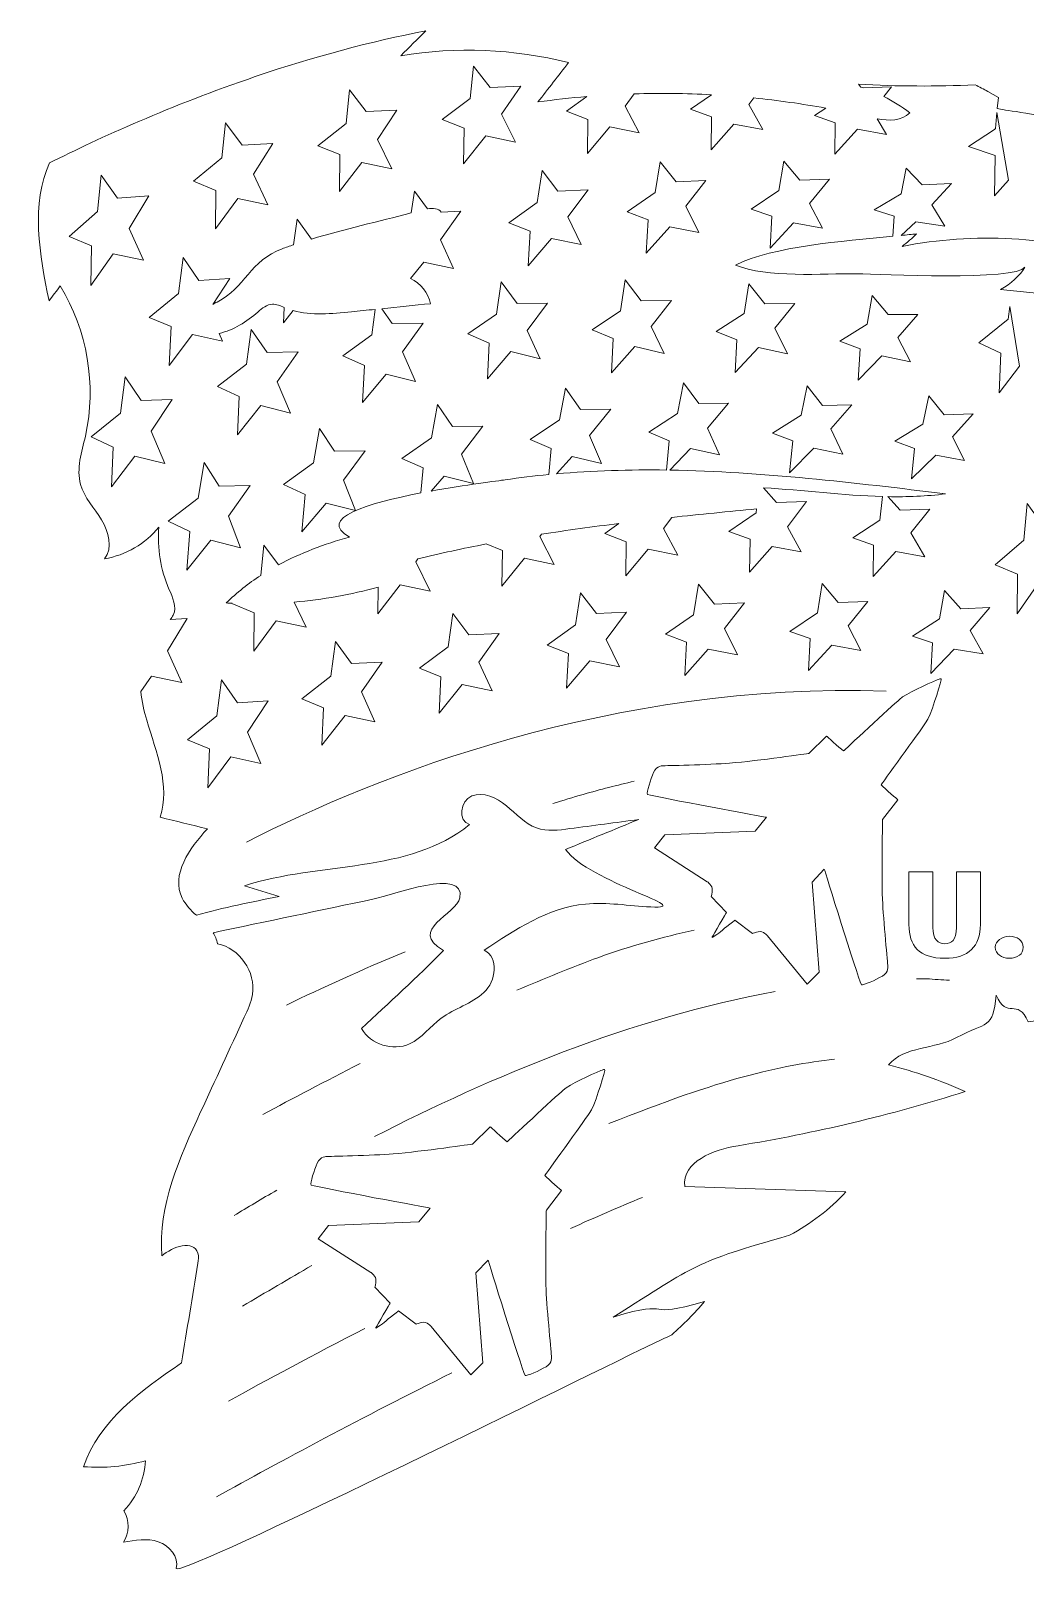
# Model space of a CAD drawing. Header units: inches. Extents: x 4.6 to 78.8, y -131.1 to -108.6.
# Drawn here: x 4.61 to 18.13, y -131.12 to -110.06 of the extents above; entities that cross this region are included whole.
import ezdxf

# ---------------------------------------------------------------- set-up
doc = ezdxf.new("R2010")
doc.units = ezdxf.units.IN
doc.header["$MEASUREMENT"] = 0
doc.layers.add('Layer 1', color=7, linetype='Continuous')

msp = doc.modelspace()

# ---------------------------------------------------------------- linework, layer by layer
at = {"layer": 'Layer 1', "color": 7, "lineweight": 5}
for points in [[(10.58, -110.976), (10.629, -110.535), (10.856, -110.823), (11.272, -110.807), (11.007, -111.186), (11.2, -111.566), (10.797, -111.481), (10.492, -111.861), (10.498, -111.376), (10.202, -111.26), (10.58, -110.976)], [(8.893, -111.315), (8.941, -110.856), (9.167, -111.153), (9.586, -111.134), (9.32, -111.533), (9.515, -111.93), (9.109, -111.844), (8.804, -112.239), (8.81, -111.736), (8.511, -111.616), (8.893, -111.315)], [(17.714, -111.394), (17.727, -111.382), (17.748, -111.166), (17.907, -112.085), (17.714, -112.296), (17.722, -111.75), (17.362, -111.627), (17.714, -111.394)], [(7.204, -111.78), (7.252, -111.303), (7.478, -111.609), (7.899, -111.585), (7.632, -112.005), (7.828, -112.42), (7.419, -112.332), (7.115, -112.745), (7.121, -112.223), (6.819, -112.099), (7.204, -111.78)], [(14.783, -112.226), (14.849, -111.824), (15.068, -112.086), (15.47, -112.069), (15.199, -112.401), (15.376, -112.738), (14.98, -112.666), (14.661, -113.01), (14.686, -112.576), (14.406, -112.477), (14.783, -112.226)], [(5.124, -112.851), (5.513, -112.512), (5.561, -112.016), (5.786, -112.33), (6.21, -112.299), (5.941, -112.741), (6.138, -113.172), (5.726, -113.086), (5.423, -113.516), (5.429, -112.977), (5.124, -112.851)], [(11.559, -111.952), (11.776, -112.234), (12.187, -112.217), (11.911, -112.585), (12.09, -112.959), (11.689, -112.877), (11.371, -113.248), (11.396, -112.776), (11.107, -112.664), (11.493, -112.387), (11.559, -111.952)], [(13.1, -112.252), (13.166, -111.833), (13.384, -112.105), (13.79, -112.089), (13.517, -112.439), (13.694, -112.795), (13.296, -112.718), (12.978, -113.075), (13.002, -112.622), (12.718, -112.516), (13.1, -112.252)], [(11.536, -114.514), (11.136, -114.416), (10.817, -114.785), (10.842, -114.302), (10.551, -114.175), (10.94, -113.905), (11.005, -113.466), (11.221, -113.761), (11.636, -113.758), (11.358, -114.128), (11.536, -114.514)], [(12.626, -113.862), (12.691, -113.44), (12.908, -113.724), (13.32, -113.722), (13.044, -114.073), (13.22, -114.441), (12.823, -114.348), (12.504, -114.702), (12.529, -114.238), (12.242, -114.119), (12.626, -113.862)], [(14.308, -113.898), (14.373, -113.493), (14.591, -113.766), (14.998, -113.763), (14.725, -114.096), (14.901, -114.445), (14.506, -114.358), (14.186, -114.699), (14.211, -114.254), (13.929, -114.142), (14.308, -113.898)], [(15.61, -114.273), (15.983, -114.041), (16.049, -113.652), (16.268, -113.913), (16.67, -113.909), (16.4, -114.225), (16.574, -114.555), (16.182, -114.474), (15.862, -114.802), (15.887, -114.377), (15.61, -114.273)], [(17.502, -114.297), (17.902, -113.974), (17.925, -113.802), (18.054, -114.612), (17.778, -114.976), (17.803, -114.436), (17.502, -114.297)], [(7.143, -114.891), (7.539, -114.587), (7.604, -114.113), (7.818, -114.427), (8.24, -114.419), (7.958, -114.828), (8.138, -115.251), (7.733, -115.148), (7.415, -115.549), (7.44, -115.027), (7.143, -114.891)], [(6.018, -115.836), (5.701, -116.254), (5.726, -115.714), (5.426, -115.575), (5.825, -115.252), (5.89, -114.758), (6.104, -115.081), (6.528, -115.067), (6.244, -115.499), (6.426, -115.938), (6.018, -115.836)], [(15.652, -115.81), (15.259, -115.727), (14.928, -116.062), (14.971, -115.629), (14.696, -115.522), (15.083, -115.281), (15.166, -114.88), (15.374, -115.147), (15.774, -115.141), (15.49, -115.466), (15.652, -115.81)], [(17.306, -115.897), (16.915, -115.822), (16.584, -116.145), (16.627, -115.731), (16.357, -115.633), (16.738, -115.403), (16.822, -115.017), (17.03, -115.273), (17.425, -115.263), (17.145, -115.572), (17.306, -115.897)], [(9.023, -116.577), (8.621, -116.475), (8.291, -116.867), (8.335, -116.357), (8.044, -116.224), (8.449, -115.928), (8.531, -115.46), (8.735, -115.77), (9.152, -115.763), (8.858, -116.161), (9.023, -116.577)], [(6.725, -117.386), (6.768, -116.859), (6.475, -116.721), (6.883, -116.41), (6.965, -115.925), (7.168, -116.244), (7.588, -116.234), (7.292, -116.651), (7.458, -117.084), (7.054, -116.98), (6.725, -117.386)], [(18.022, -117.981), (18.029, -117.441), (17.723, -117.315), (18.112, -116.977), (18.16, -116.48), (18.355, -116.752), (18.409, -117.395), (18.447, -117.576), (18.325, -117.55), (18.022, -117.981)], [(12.612, -118.701), (12.211, -118.619), (11.893, -118.991), (11.918, -118.519), (11.63, -118.407), (12.016, -118.129), (12.082, -117.694), (12.299, -117.977), (12.709, -117.959), (12.434, -118.328), (12.612, -118.701)], [(14.217, -118.537), (13.818, -118.46), (13.5, -118.817), (13.525, -118.364), (13.241, -118.258), (13.622, -117.994), (13.688, -117.575), (13.906, -117.848), (14.313, -117.831), (14.04, -118.182), (14.217, -118.537)], [(15.898, -118.48), (15.502, -118.408), (15.183, -118.752), (15.208, -118.318), (14.929, -118.219), (15.305, -117.969), (15.371, -117.567), (15.59, -117.828), (15.992, -117.811), (15.722, -118.143), (15.898, -118.48)], [(17.385, -118.208), (17.56, -118.526), (17.167, -118.461), (16.848, -118.792), (16.873, -118.377), (16.598, -118.286), (16.969, -118.048), (17.035, -117.662), (17.256, -117.911), (17.652, -117.893), (17.385, -118.208)], [(10.879, -119.028), (10.475, -118.943), (10.158, -119.33), (10.183, -118.839), (9.891, -118.721), (10.281, -118.427), (10.347, -117.974), (10.563, -118.267), (10.977, -118.248), (10.699, -118.636), (10.879, -119.028)], [(9.285, -119.451), (8.879, -119.364), (8.562, -119.767), (8.587, -119.258), (8.292, -119.136), (8.686, -118.826), (8.751, -118.356), (8.967, -118.658), (9.384, -118.636), (9.104, -119.043), (9.285, -119.451)], [(7.735, -120.014), (7.326, -119.926), (7.011, -120.344), (7.035, -119.818), (6.737, -119.692), (7.134, -119.366), (7.2, -118.879), (7.415, -119.19), (7.835, -119.163), (7.553, -119.589), (7.735, -120.014)]]:
    msp.add_lwpolyline(points, dxfattribs=at)
for points, knots in [([(35.776, -122.307), (35.836, -122.303), (35.896, -122.299), (35.956, -122.296), (35.975, -122.295), (35.993, -122.293), (36.012, -122.292), (36.086, -122.288), (36.16, -122.285), (36.235, -122.281), (36.257, -122.28), (36.279, -122.279), (36.301, -122.278), (36.356, -122.276), (36.411, -122.274), (36.465, -122.272), (36.492, -122.271), (36.519, -122.27), (36.546, -122.269), (36.61, -122.267), (36.675, -122.265), (36.739, -122.263), (36.766, -122.263), (36.793, -122.262), (36.819, -122.261), (36.875, -122.26), (36.93, -122.259), (36.986, -122.258), (37.018, -122.258), (37.05, -122.257), (37.082, -122.257), (37.127, -122.256), (37.172, -122.256), (37.218, -122.256), (37.249, -122.256), (37.28, -122.255), (37.312, -122.255), (37.378, -122.255), (37.445, -122.255), (37.511, -122.255), (37.814, -122.257), (38.116, -122.264), (38.418, -122.277), (38.416, -122.273), (38.414, -122.268), (38.412, -122.264), (36.791, -121.922), (35.163, -121.574), (33.62, -120.971), (34.266, -121.006), (34.912, -121.041), (35.559, -121.077), (35.559, -121.077), (35.559, -121.077), (35.559, -121.077), (35.896, -121.095), (36.234, -121.113), (36.571, -121.132), (37.024, -121.157), (37.477, -121.181), (37.93, -121.206), (38.237, -121.223), (38.544, -121.24), (38.851, -121.256), (37.441, -120.82), (36.03, -120.384), (34.619, -119.948), (34.672, -119.962), (34.725, -119.976), (34.778, -119.989), (34.79, -119.992), (34.802, -119.995), (34.814, -119.998), (34.866, -120.011), (34.919, -120.024), (34.972, -120.036), (34.978, -120.037), (34.985, -120.039), (34.991, -120.04), (35.04, -120.052), (35.089, -120.063), (35.138, -120.073), (35.148, -120.076), (35.158, -120.078), (35.168, -120.08), (35.221, -120.092), (35.275, -120.103), (35.328, -120.114), (35.337, -120.115), (35.345, -120.117), (35.354, -120.119), (35.405, -120.129), (35.456, -120.139), (35.506, -120.148), (35.512, -120.149), (35.517, -120.15), (35.523, -120.151), (35.578, -120.161), (35.633, -120.171), (35.689, -120.18), (35.697, -120.182), (35.706, -120.183), (35.714, -120.185), (35.827, -120.204), (35.94, -120.221), (36.053, -120.236), (36.06, -120.237), (36.067, -120.238), (36.074, -120.239), (36.19, -120.255), (36.307, -120.269), (36.423, -120.281), (36.427, -120.282), (36.431, -120.282), (36.435, -120.283), (36.495, -120.289), (36.554, -120.295), (36.613, -120.3), (36.614, -120.3), (36.614, -120.3), (36.615, -120.3), (36.736, -120.311), (36.858, -120.32), (36.979, -120.327), (36.981, -120.327), (36.983, -120.327), (36.985, -120.327), (37.106, -120.334), (37.226, -120.34), (37.347, -120.343), (37.349, -120.343), (37.351, -120.343), (37.354, -120.343), (37.687, -120.352), (38.02, -120.347), (38.353, -120.328), (38.256, -120.299), (38.15, -120.268), (38.033, -120.236), (37.238, -120.123), (36.45, -119.958), (35.677, -119.743), (35.676, -119.743), (35.675, -119.743), (35.674, -119.743), (35.421, -119.672), (35.169, -119.597), (34.918, -119.515), (35.663, -119.556), (36.409, -119.56), (37.154, -119.527), (37.134, -119.483), (37.113, -119.439), (37.093, -119.395), (36.325, -119.263), (35.557, -119.129), (34.79, -118.992), (34.108, -118.871), (33.41, -118.742), (32.763, -118.503), (32.763, -118.503), (32.764, -118.503), (32.764, -118.503), (32.763, -118.503), (32.762, -118.502), (32.761, -118.502), (32.735, -118.492), (32.708, -118.482), (32.682, -118.472), (32.671, -118.468), (32.661, -118.464), (32.65, -118.46), (32.631, -118.452), (32.613, -118.445), (32.594, -118.437), (32.584, -118.433), (32.573, -118.429), (32.562, -118.424), (32.54, -118.415), (32.517, -118.405), (32.495, -118.396), (32.489, -118.393), (32.483, -118.391), (32.478, -118.388), (32.451, -118.377), (32.424, -118.364), (32.397, -118.352), (32.387, -118.348), (32.378, -118.344), (32.369, -118.339), (32.349, -118.33), (32.33, -118.321), (32.311, -118.312), (32.301, -118.307), (32.292, -118.303), (32.283, -118.298), (32.258, -118.286), (32.234, -118.274), (32.21, -118.262), (32.207, -118.26), (32.204, -118.259), (32.2, -118.257), (32.174, -118.244), (32.147, -118.229), (32.12, -118.215), (32.112, -118.21), (32.104, -118.206), (32.095, -118.201), (32.076, -118.191), (32.056, -118.18), (32.037, -118.169), (32.028, -118.164), (32.02, -118.159), (32.012, -118.155), (31.986, -118.14), (31.961, -118.125), (31.935, -118.109), (31.934, -118.109), (31.933, -118.108), (31.932, -118.107), (31.906, -118.091), (31.88, -118.075), (31.854, -118.058), (31.846, -118.054), (31.839, -118.049), (31.831, -118.044), (31.812, -118.031), (31.793, -118.018), (31.774, -118.006), (31.766, -118), (31.759, -117.995), (31.751, -117.99), (31.725, -117.973), (31.7, -117.955), (31.675, -117.937), (32.817, -118.227), (33.996, -118.377), (35.175, -118.382), (34.477, -118.261), (33.804, -117.996), (33.212, -117.608), (33.257, -117.618), (33.303, -117.629), (33.349, -117.639), (33.359, -117.641), (33.369, -117.643), (33.378, -117.645), (33.423, -117.654), (33.468, -117.664), (33.513, -117.673), (33.521, -117.674), (33.528, -117.675), (33.536, -117.677), (33.577, -117.685), (33.619, -117.693), (33.661, -117.7), (33.668, -117.702), (33.675, -117.703), (33.682, -117.704), (33.728, -117.712), (33.773, -117.72), (33.819, -117.728), (33.828, -117.729), (33.837, -117.731), (33.847, -117.732), (33.941, -117.747), (34.035, -117.761), (34.13, -117.773), (34.138, -117.774), (34.146, -117.775), (34.155, -117.776), (34.201, -117.782), (34.248, -117.788), (34.295, -117.793), (34.301, -117.794), (34.307, -117.794), (34.313, -117.795), (34.358, -117.8), (34.403, -117.804), (34.448, -117.809), (34.453, -117.809), (34.457, -117.81), (34.462, -117.81), (34.51, -117.814), (34.557, -117.818), (34.605, -117.822), (34.613, -117.823), (34.62, -117.823), (34.628, -117.824), (34.725, -117.831), (34.822, -117.837), (34.919, -117.841), (34.926, -117.842), (34.932, -117.842), (34.939, -117.842), (34.987, -117.844), (35.035, -117.846), (35.084, -117.847), (35.088, -117.847), (35.093, -117.848), (35.098, -117.848), (35.145, -117.849), (35.192, -117.85), (35.24, -117.85), (35.243, -117.85), (35.246, -117.85), (35.249, -117.85), (35.297, -117.851), (35.346, -117.851), (35.394, -117.851), (35.402, -117.851), (35.409, -117.851), (35.416, -117.851), (35.513, -117.85), (35.61, -117.848), (35.707, -117.844), (35.711, -117.844), (35.716, -117.844), (35.72, -117.843), (35.72, -117.843), (35.72, -117.843), (35.719, -117.843), (35.928, -117.835), (36.137, -117.82), (36.345, -117.798), (36.33, -117.766), (36.315, -117.734), (36.3, -117.702), (35.188, -117.492), (34.052, -117.235), (33.098, -116.675), (33.098, -116.675), (33.098, -116.675), (33.098, -116.675), (33.064, -116.655), (33.03, -116.634), (32.996, -116.613), (32.996, -116.613), (32.995, -116.613), (32.995, -116.612), (32.894, -116.55), (32.795, -116.483), (32.698, -116.413), (32.697, -116.412), (32.696, -116.411), (32.695, -116.41), (32.665, -116.388), (32.635, -116.366), (32.605, -116.343), (32.602, -116.341), (32.598, -116.338), (32.595, -116.335), (32.566, -116.313), (32.538, -116.291), (32.51, -116.268), (32.506, -116.265), (32.502, -116.261), (32.498, -116.258), (32.47, -116.235), (32.442, -116.212), (32.415, -116.189), (32.412, -116.186), (32.408, -116.183), (32.405, -116.18), (32.377, -116.155), (32.348, -116.13), (32.321, -116.105), (32.806, -116.127), (33.292, -116.15), (33.778, -116.172), (33.241, -116.062), (32.726, -115.844), (32.275, -115.533), (32.289, -115.534), (32.303, -115.535), (32.317, -115.537), (31.37, -115.202), (30.396, -114.941), (29.409, -114.756), (29.565, -114.71), (29.721, -114.663), (29.877, -114.617), (28.061, -113.82), (26.05, -113.469), (24.071, -113.605), (24.299, -113.551), (24.519, -113.463), (24.722, -113.347), (23.341, -113.093), (21.971, -112.777), (20.618, -112.399), (21.133, -112.407), (21.647, -112.415), (22.162, -112.424), (22.118, -112.416), (21.657, -112.074), (21.613, -112.065), (19.096, -111.239), (17.924, -111.155), (17.753, -111.111), (17.753, -111.111), (17.768, -110.959), (17.768, -110.959), (17.768, -110.959), (17.625, -110.879), (17.625, -110.879), (17.568, -110.848), (17.51, -110.817), (17.451, -110.787), (16.922, -110.812), (16.392, -110.81), (15.863, -110.779), (15.863, -110.779), (15.863, -110.78), (15.863, -110.78), (15.863, -110.78), (15.898, -110.819), (15.898, -110.819), (15.909, -110.822), (15.919, -110.826), (15.93, -110.829), (15.93, -110.829), (16.312, -110.816), (16.312, -110.816), (16.312, -110.816), (16.208, -110.947), (16.208, -110.947), (16.333, -111.01), (16.452, -111.084), (16.563, -111.17), (16.452, -111.282), (16.281, -111.278), (16.12, -111.25), (16.12, -111.25), (16.244, -111.463), (16.244, -111.463), (16.244, -111.463), (15.85, -111.393), (15.85, -111.393), (15.85, -111.393), (15.542, -111.73), (15.542, -111.73), (15.542, -111.73), (15.549, -111.303), (15.549, -111.303), (15.549, -111.303), (15.266, -111.206), (15.266, -111.206), (15.266, -111.206), (15.42, -111.105), (15.42, -111.105), (15.095, -111.046), (14.768, -111), (14.44, -110.967), (14.44, -110.967), (14.374, -111.054), (14.374, -111.054), (14.374, -111.054), (14.564, -111.397), (14.564, -111.397), (14.564, -111.397), (14.167, -111.321), (14.167, -111.321), (14.167, -111.321), (13.86, -111.671), (13.86, -111.671), (13.86, -111.671), (13.867, -111.225), (13.867, -111.225), (13.867, -111.225), (13.579, -111.121), (13.579, -111.121), (13.579, -111.121), (13.867, -110.923), (13.867, -110.923), (13.867, -110.923), (13.867, -110.923), (13.867, -110.923), (13.516, -110.904), (13.165, -110.9), (12.814, -110.911), (12.814, -110.911), (12.691, -111.079), (12.691, -111.079), (12.691, -111.079), (12.883, -111.44), (12.883, -111.44), (12.883, -111.44), (12.483, -111.359), (12.483, -111.359), (12.483, -111.359), (12.177, -111.724), (12.177, -111.724), (12.177, -111.724), (12.183, -111.259), (12.183, -111.259), (12.183, -111.259), (11.891, -111.148), (11.891, -111.148), (11.891, -111.148), (12.171, -110.947), (12.171, -110.947), (11.948, -110.966), (11.725, -110.99), (11.504, -111.021), (11.643, -110.842), (11.782, -110.664), (11.921, -110.485), (11.177, -110.299), (10.394, -110.267), (9.637, -110.392), (9.751, -110.28), (9.864, -110.168), (9.978, -110.056), (9.239, -110.195), (8.464, -110.403), (7.657, -110.677), (6.514, -111.065), (5.534, -111.512), (4.86, -111.849), (4.606, -112.396), (4.719, -113.106), (4.854, -113.725), (4.904, -113.657), (4.954, -113.59), (5.003, -113.523), (5.375, -114.124), (5.501, -114.873), (5.347, -115.564), (5.298, -115.781), (5.222, -116.006), (5.281, -116.221), (5.331, -116.402), (5.469, -116.544), (5.567, -116.704), (5.666, -116.864), (5.722, -117.083), (5.608, -117.232), (5.895, -117.184), (6.163, -117.028), (6.347, -116.802), (6.323, -117.088), (6.37, -117.381), (6.484, -117.644), (6.533, -117.757), (6.595, -117.886), (6.543, -117.997), (6.532, -118.02), (6.518, -118.04), (6.501, -118.058), (6.501, -118.058), (6.732, -118.042), (6.732, -118.042), (6.732, -118.042), (6.463, -118.483), (6.463, -118.483), (6.463, -118.483), (6.661, -118.914), (6.661, -118.914), (6.661, -118.914), (6.248, -118.828), (6.248, -118.828), (6.248, -118.828), (6.102, -119.037), (6.102, -119.037), (6.102, -119.037), (6.102, -119.037), (6.102, -119.037), (6.116, -119.17), (6.145, -119.304), (6.182, -119.428), (6.311, -119.86), (6.503, -120.316), (6.366, -120.746), (6.58, -120.799), (6.793, -120.851), (7.006, -120.904), (6.764, -121.167), (6.506, -121.528), (6.665, -121.848), (6.709, -121.937), (6.782, -122.01), (6.857, -122.079), (7.225, -121.973), (7.606, -121.898), (7.981, -121.825), (7.825, -121.776), (7.669, -121.727), (7.513, -121.678), (8.529, -121.345), (9.745, -121.521), (10.574, -120.846), (10.409, -120.8), (10.445, -120.52), (10.604, -120.456), (10.763, -120.393), (10.942, -120.48), (11.074, -120.589), (11.206, -120.698), (11.324, -120.834), (11.486, -120.891), (11.63, -120.941), (11.787, -120.922), (11.938, -120.901), (12.251, -120.86), (12.564, -120.818), (12.876, -120.776), (12.544, -120.912), (12.212, -121.048), (11.88, -121.184), (12.195, -121.631), (13.699, -121.998), (13.038, -121.966), (12.741, -121.952), (12.444, -121.897), (12.149, -121.926), (11.641, -121.977), (11.195, -122.271), (10.771, -122.555), (10.977, -122.65), (10.934, -122.976), (10.768, -123.13), (10.602, -123.284), (10.369, -123.344), (10.187, -123.479), (10.039, -123.589), (9.926, -123.75), (9.758, -123.827), (9.529, -123.931), (9.229, -123.836), (9.103, -123.619), (9.475, -123.267), (9.864, -122.925), (10.218, -122.556), (9.725, -122.276), (10.401, -122.065), (10.443, -121.84), (10.521, -121.422), (9.515, -121.807), (9.276, -121.857), (8.545, -122.01), (7.814, -122.163), (7.083, -122.316), (7.112, -122.361), (7.134, -122.41), (7.142, -122.465), (7.444, -122.527), (7.668, -122.85), (7.619, -123.155), (7.602, -123.264), (7.555, -123.366), (7.508, -123.466), (7.311, -123.895), (7.113, -124.324), (6.915, -124.753), (6.629, -125.374), (6.335, -126.029), (6.386, -126.711), (6.534, -126.582), (6.817, -126.484), (6.878, -126.671), (6.893, -126.716), (6.885, -126.765), (6.877, -126.811), (6.803, -127.263), (6.729, -127.714), (6.655, -128.165), (6.11, -128.536), (5.532, -128.951), (5.323, -129.576), (5.606, -129.599), (5.893, -129.572), (6.166, -129.494), (6.151, -129.746), (6.045, -129.992), (5.872, -130.176), (5.949, -130.305), (5.946, -130.477), (5.864, -130.603), (6.022, -130.574), (6.187, -130.546), (6.339, -130.597), (6.491, -130.647), (6.621, -130.804), (6.583, -130.959), (6.544, -131.117), (11.405, -128.717), (12.904, -127.983), (13.04, -127.917), (13.18, -127.85), (13.324, -127.783), (13.483, -127.643), (13.633, -127.491), (13.771, -127.329), (12.904, -127.588), (13.397, -127.282), (12.529, -127.541), (13.695, -126.808), (13.604, -126.809), (14.927, -126.429), (15.212, -126.277), (15.473, -126.078), (15.692, -125.841), (14.962, -125.816), (14.231, -125.792), (13.501, -125.767), (13.461, -125.431), (13.893, -125.266), (14.227, -125.212), (15.272, -125.041), (16.305, -124.795), (17.315, -124.477), (16.98, -124.324), (16.63, -124.202), (16.273, -124.112), (16.492, -123.855), (16.903, -123.902), (17.2, -123.742), (17.614, -123.52), (17.694, -123.633), (17.738, -123.165), (17.879, -123.505), (18.032, -123.189), (18.173, -123.528), (19.256, -123.371), (20.366, -123.399), (21.439, -123.612), (20.983, -123.696), (20.527, -123.779), (20.072, -123.862), (20.13, -124.188), (20.589, -124.357), (20.844, -124.146), (20.559, -124.386), (20.215, -124.556), (19.851, -124.636), (21.756, -125.085), (24.608, -125.195), (23.73, -124.983), (25.023, -124.604), (26.265, -124.465), (28.643, -124.773), (28.492, -124.166), (27.257, -124.115), (26.535, -123.858), (28.054, -123.73), (29.658, -124.222), (31.099, -123.955), (29.971, -123.377), (30.32, -123.46), (29.156, -122.957), (32.34, -123.809), (31.381, -123.444), (34.42, -123.654), (34.108, -123.492), (33.808, -123.308), (33.522, -123.103), (33.583, -123.11), (33.644, -123.117), (33.705, -123.124), (33.705, -123.124), (33.705, -123.124), (33.705, -123.124), (34.698, -123.233), (35.702, -123.241), (36.697, -123.149), (36.698, -123.149), (36.7, -123.149), (36.701, -123.149), (36.752, -123.144), (36.802, -123.139), (36.852, -123.134), (36.861, -123.133), (36.869, -123.132), (36.878, -123.131), (36.921, -123.127), (36.964, -123.122), (37.008, -123.117), (37.02, -123.116), (37.033, -123.114), (37.046, -123.113), (37.085, -123.108), (37.124, -123.104), (37.163, -123.099), (37.178, -123.097), (37.193, -123.095), (37.208, -123.093), (37.245, -123.088), (37.281, -123.084), (37.318, -123.079), (37.335, -123.076), (37.352, -123.074), (37.369, -123.072), (37.403, -123.067), (37.438, -123.062), (37.472, -123.057), (37.491, -123.054), (37.509, -123.052), (37.527, -123.049), (37.561, -123.044), (37.594, -123.039), (37.627, -123.034), (37.646, -123.031), (37.665, -123.028), (37.684, -123.025), (37.717, -123.02), (37.75, -123.014), (37.783, -123.009), (37.802, -123.005), (37.821, -123.002), (37.84, -122.999), (37.873, -122.993), (37.907, -122.987), (37.94, -122.982), (37.958, -122.978), (37.977, -122.975), (37.996, -122.972), (38.031, -122.965), (38.066, -122.958), (38.101, -122.952), (38.118, -122.949), (38.134, -122.946), (38.15, -122.943), (38.201, -122.933), (38.253, -122.923), (38.304, -122.912), (37.34, -122.867), (36.383, -122.669), (35.481, -122.327), (35.557, -122.321), (35.634, -122.316), (35.71, -122.311), (35.732, -122.309), (35.754, -122.308), (35.776, -122.307)], [0, 0, 0, 0, 1, 1, 1, 2, 2, 2, 3, 3, 3, 4, 4, 4, 5, 5, 5, 6, 6, 6, 7, 7, 7, 8, 8, 8, 9, 9, 9, 10, 10, 10, 11, 11, 11, 12, 12, 12, 13, 13, 13, 14, 14, 14, 15, 15, 15, 16, 16, 16, 17, 17, 17, 18, 18, 18, 19, 19, 19, 20, 20, 20, 21, 21, 21, 22, 22, 22, 23, 23, 23, 24, 24, 24, 25, 25, 25, 26, 26, 26, 27, 27, 27, 28, 28, 28, 29, 29, 29, 30, 30, 30, 31, 31, 31, 32, 32, 32, 33, 33, 33, 34, 34, 34, 35, 35, 35, 36, 36, 36, 37, 37, 37, 38, 38, 38, 39, 39, 39, 40, 40, 40, 41, 41, 41, 42, 42, 42, 43, 43, 43, 44, 44, 44, 45, 45, 45, 46, 46, 46, 47, 47, 47, 48, 48, 48, 49, 49, 49, 50, 50, 50, 51, 51, 51, 52, 52, 52, 53, 53, 53, 54, 54, 54, 55, 55, 55, 56, 56, 56, 57, 57, 57, 58, 58, 58, 59, 59, 59, 60, 60, 60, 61, 61, 61, 62, 62, 62, 63, 63, 63, 64, 64, 64, 65, 65, 65, 66, 66, 66, 67, 67, 67, 68, 68, 68, 69, 69, 69, 70, 70, 70, 71, 71, 71, 72, 72, 72, 73, 73, 73, 74, 74, 74, 75, 75, 75, 76, 76, 76, 77, 77, 77, 78, 78, 78, 79, 79, 79, 80, 80, 80, 81, 81, 81, 82, 82, 82, 83, 83, 83, 84, 84, 84, 85, 85, 85, 86, 86, 86, 87, 87, 87, 88, 88, 88, 89, 89, 89, 90, 90, 90, 91, 91, 91, 92, 92, 92, 93, 93, 93, 94, 94, 94, 95, 95, 95, 96, 96, 96, 97, 97, 97, 98, 98, 98, 99, 99, 99, 100, 100, 100, 101, 101, 101, 102, 102, 102, 103, 103, 103, 104, 104, 104, 105, 105, 105, 106, 106, 106, 107, 107, 107, 108, 108, 108, 109, 109, 109, 110, 110, 110, 111, 111, 111, 112, 112, 112, 113, 113, 113, 114, 114, 114, 115, 115, 115, 116, 116, 116, 117, 117, 117, 118, 118, 118, 119, 119, 119, 120, 120, 120, 121, 121, 121, 122, 122, 122, 123, 123, 123, 124, 124, 124, 125, 125, 125, 126, 126, 126, 127, 127, 127, 128, 128, 128, 129, 129, 129, 130, 130, 130, 131, 131, 131, 132, 132, 132, 133, 133, 133, 134, 134, 134, 135, 135, 135, 136, 136, 136, 137, 137, 137, 138, 138, 138, 139, 139, 139, 140, 140, 140, 141, 141, 141, 142, 142, 142, 143, 143, 143, 144, 144, 144, 145, 145, 145, 146, 146, 146, 147, 147, 147, 148, 148, 148, 149, 149, 149, 150, 150, 150, 151, 151, 151, 152, 152, 152, 153, 153, 153, 154, 154, 154, 155, 155, 155, 156, 156, 156, 157, 157, 157, 158, 158, 158, 159, 159, 159, 160, 160, 160, 161, 161, 161, 162, 162, 162, 163, 163, 163, 164, 164, 164, 165, 165, 165, 166, 166, 166, 167, 167, 167, 168, 168, 168, 169, 169, 169, 170, 170, 170, 171, 171, 171, 172, 172, 172, 173, 173, 173, 174, 174, 174, 175, 175, 175, 176, 176, 176, 177, 177, 177, 178, 178, 178, 179, 179, 179, 180, 180, 180, 181, 181, 181, 182, 182, 182, 183, 183, 183, 184, 184, 184, 185, 185, 185, 186, 186, 186, 187, 187, 187, 188, 188, 188, 189, 189, 189, 190, 190, 190, 191, 191, 191, 192, 192, 192, 193, 193, 193, 194, 194, 194, 195, 195, 195, 196, 196, 196, 197, 197, 197, 198, 198, 198, 199, 199, 199, 200, 200, 200, 201, 201, 201, 202, 202, 202, 203, 203, 203, 204, 204, 204, 205, 205, 205, 206, 206, 206, 207, 207, 207, 208, 208, 208, 209, 209, 209, 210, 210, 210, 211, 211, 211, 212, 212, 212, 213, 213, 213, 214, 214, 214, 215, 215, 215, 216, 216, 216, 217, 217, 217, 218, 218, 218, 219, 219, 219, 220, 220, 220, 221, 221, 221, 222, 222, 222, 223, 223, 223, 224, 224, 224, 225, 225, 225, 226, 226, 226, 227, 227, 227, 228, 228, 228, 229, 229, 229, 230, 230, 230, 231, 231, 231, 232, 232, 232, 233, 233, 233, 234, 234, 234, 235, 235, 235, 236, 236, 236, 237, 237, 237, 238, 238, 238, 239, 239, 239, 240, 240, 240, 241, 241, 241, 242, 242, 242, 243, 243, 243, 244, 244, 244, 245, 245, 245, 246, 246, 246, 247, 247, 247, 248, 248, 248, 249, 249, 249, 250, 250, 250, 251, 251, 251, 252, 252, 252, 253, 253, 253, 254, 254, 254, 255, 255, 255, 256, 256, 256, 257, 257, 257, 258, 258, 258, 259, 259, 259, 260, 260, 260, 261, 261, 261, 262, 262, 262, 263, 263, 263, 264, 264, 264, 265, 265, 265, 266, 266, 266, 267, 267, 267, 268, 268, 268, 269, 269, 269, 270, 270, 270, 271, 271, 271, 272, 272, 272, 273, 273, 273, 274, 274, 274, 275, 275, 275, 276, 276, 276, 277, 277, 277, 278, 278, 278, 278]), ([(16.332, -112.848), (16.332, -112.848), (16.35, -112.573), (16.35, -112.573), (16.35, -112.573), (16.076, -112.49), (16.076, -112.49), (16.076, -112.49), (16.447, -112.272), (16.447, -112.272), (16.447, -112.272), (16.513, -111.92), (16.513, -111.92), (16.513, -111.92), (16.733, -112.148), (16.733, -112.148), (16.733, -112.148), (17.13, -112.13), (17.13, -112.13), (17.13, -112.13), (16.863, -112.418), (16.863, -112.418), (16.863, -112.418), (17.038, -112.709), (17.038, -112.709), (17.038, -112.709), (16.644, -112.65), (16.644, -112.65), (16.644, -112.65), (16.447, -112.836), (16.447, -112.836), (16.52, -112.829), (16.59, -112.822), (16.656, -112.814), (16.596, -112.875), (16.526, -112.929), (16.457, -112.985), (17.434, -112.791), (18.482, -112.85), (19.417, -113.154), (19.141, -113.165), (18.864, -113.157), (18.589, -113.129), (19.901, -113.543), (21.267, -113.841), (22.655, -114.017), (22.451, -114.057), (22.236, -114.036), (22.028, -114.014), (20.618, -113.866), (19.208, -113.718), (17.798, -113.57), (17.939, -113.495), (18.056, -113.389), (18.13, -113.265), (18.015, -113.457), (16.133, -113.362), (15.854, -113.358), (15.373, -113.352), (14.619, -113.418), (14.191, -113.238), (14.716, -112.982), (15.639, -112.915), (16.332, -112.848)], [0, 0, 0, 0, 1, 1, 1, 2, 2, 2, 3, 3, 3, 4, 4, 4, 5, 5, 5, 6, 6, 6, 7, 7, 7, 8, 8, 8, 9, 9, 9, 10, 10, 10, 11, 11, 11, 12, 12, 12, 13, 13, 13, 14, 14, 14, 15, 15, 15, 16, 16, 16, 17, 17, 17, 18, 18, 18, 19, 19, 19, 20, 20, 20, 21, 21, 21, 21]), ([(6.612, -113.624), (6.612, -113.624), (6.677, -113.137), (6.677, -113.137), (6.677, -113.137), (6.892, -113.447), (6.892, -113.447), (6.892, -113.447), (7.312, -113.421), (7.312, -113.421), (7.312, -113.421), (7.08, -113.773), (7.08, -113.773), (7.099, -113.763), (7.119, -113.752), (7.138, -113.741), (7.517, -113.552), (7.594, -113.172), (8.022, -113.017), (8.074, -112.998), (8.127, -112.98), (8.18, -112.962), (8.18, -112.962), (8.229, -112.614), (8.229, -112.614), (8.229, -112.614), (8.423, -112.885), (8.423, -112.885), (8.869, -112.751), (9.332, -112.648), (9.781, -112.53), (9.781, -112.53), (9.824, -112.232), (9.824, -112.232), (9.824, -112.232), (10.001, -112.472), (10.001, -112.472), (10.072, -112.46), (10.159, -112.47), (10.186, -112.518), (10.186, -112.518), (10.455, -112.506), (10.455, -112.506), (10.455, -112.506), (10.177, -112.894), (10.177, -112.894), (10.177, -112.894), (10.356, -113.286), (10.356, -113.286), (10.356, -113.286), (9.953, -113.201), (9.953, -113.201), (9.953, -113.201), (9.772, -113.421), (9.772, -113.421), (9.907, -113.487), (10.01, -113.617), (10.042, -113.764), (9.821, -113.786), (9.6, -113.809), (9.38, -113.832), (9.38, -113.832), (9.522, -114.033), (9.522, -114.033), (9.522, -114.033), (9.941, -114.028), (9.941, -114.028), (9.941, -114.028), (9.66, -114.418), (9.66, -114.418), (9.66, -114.418), (9.839, -114.822), (9.839, -114.822), (9.839, -114.822), (9.437, -114.721), (9.437, -114.721), (9.437, -114.721), (9.119, -115.106), (9.119, -115.106), (9.119, -115.106), (9.143, -114.603), (9.143, -114.603), (9.143, -114.603), (8.849, -114.472), (8.849, -114.472), (8.849, -114.472), (9.242, -114.185), (9.242, -114.185), (9.242, -114.185), (9.291, -113.841), (9.291, -113.841), (9.182, -113.852), (9.073, -113.863), (8.965, -113.874), (8.7, -113.901), (8.425, -113.927), (8.172, -113.857), (8.172, -113.857), (8.04, -114.024), (8.04, -114.024), (8.04, -114.024), (8.05, -113.814), (8.05, -113.814), (7.999, -113.793), (7.947, -113.768), (7.892, -113.77), (7.816, -113.774), (7.753, -113.827), (7.695, -113.877), (7.544, -114.006), (7.357, -114.128), (7.168, -114.167), (7.168, -114.167), (7.213, -114.272), (7.213, -114.272), (7.213, -114.272), (6.804, -114.184), (6.804, -114.184), (6.804, -114.184), (6.488, -114.602), (6.488, -114.602), (6.488, -114.602), (6.513, -114.076), (6.513, -114.076), (6.513, -114.076), (6.215, -113.95), (6.215, -113.95), (6.215, -113.95), (6.612, -113.624), (6.612, -113.624)], [0, 0, 0, 0, 1, 1, 1, 2, 2, 2, 3, 3, 3, 4, 4, 4, 5, 5, 5, 6, 6, 6, 7, 7, 7, 8, 8, 8, 9, 9, 9, 10, 10, 10, 11, 11, 11, 12, 12, 12, 13, 13, 13, 14, 14, 14, 15, 15, 15, 16, 16, 16, 17, 17, 17, 18, 18, 18, 19, 19, 19, 20, 20, 20, 21, 21, 21, 22, 22, 22, 23, 23, 23, 24, 24, 24, 25, 25, 25, 26, 26, 26, 27, 27, 27, 28, 28, 28, 29, 29, 29, 30, 30, 30, 31, 31, 31, 32, 32, 32, 33, 33, 33, 34, 34, 34, 35, 35, 35, 36, 36, 36, 37, 37, 37, 38, 38, 38, 39, 39, 39, 40, 40, 40, 41, 41, 41, 42, 42, 42, 43, 43, 43, 43]), ([(12.699, -117.466), (12.699, -117.466), (12.705, -117.001), (12.705, -117.001), (12.705, -117.001), (12.414, -116.89), (12.414, -116.89), (12.414, -116.89), (12.605, -116.753), (12.605, -116.753), (12.252, -116.796), (11.9, -116.844), (11.55, -116.899), (11.55, -116.899), (11.53, -116.928), (11.53, -116.928), (11.53, -116.928), (11.723, -117.308), (11.723, -117.308), (11.723, -117.308), (11.32, -117.223), (11.32, -117.223), (11.32, -117.223), (11.014, -117.603), (11.014, -117.603), (11.014, -117.603), (11.02, -117.118), (11.02, -117.118), (11.02, -117.118), (10.798, -117.031), (10.798, -117.031), (10.486, -117.091), (10.177, -117.158), (9.871, -117.233), (9.871, -117.233), (9.843, -117.275), (9.843, -117.275), (9.843, -117.275), (10.037, -117.672), (10.037, -117.672), (10.037, -117.672), (9.631, -117.586), (9.631, -117.586), (9.631, -117.586), (9.326, -117.982), (9.326, -117.982), (9.326, -117.982), (9.331, -117.616), (9.331, -117.616), (8.961, -117.719), (8.577, -117.788), (8.189, -117.821), (8.189, -117.821), (8.35, -118.162), (8.35, -118.162), (8.35, -118.162), (7.941, -118.074), (7.941, -118.074), (7.941, -118.074), (7.637, -118.487), (7.637, -118.487), (7.637, -118.487), (7.643, -117.965), (7.643, -117.965), (7.643, -117.965), (7.341, -117.841), (7.341, -117.841), (7.341, -117.841), (7.346, -117.837), (7.346, -117.837), (7.318, -117.836), (7.291, -117.835), (7.263, -117.833), (7.407, -117.691), (7.565, -117.567), (7.733, -117.458), (7.733, -117.458), (7.775, -117.045), (7.775, -117.045), (7.775, -117.045), (7.974, -117.315), (7.974, -117.315), (8.27, -117.156), (8.595, -117.034), (8.938, -116.936), (8.488, -116.685), (9.192, -116.476), (9.911, -116.337), (9.911, -116.337), (9.941, -115.995), (9.941, -115.995), (9.941, -115.995), (9.654, -115.867), (9.654, -115.867), (9.654, -115.867), (10.054, -115.586), (10.054, -115.586), (10.054, -115.586), (10.137, -115.135), (10.137, -115.135), (10.137, -115.135), (10.341, -115.435), (10.341, -115.435), (10.341, -115.435), (10.755, -115.43), (10.755, -115.43), (10.755, -115.43), (10.463, -115.809), (10.463, -115.809), (10.463, -115.809), (10.627, -116.208), (10.627, -116.208), (10.627, -116.208), (10.228, -116.11), (10.228, -116.11), (10.228, -116.11), (10.052, -116.311), (10.052, -116.311), (10.52, -116.226), (10.962, -116.172), (11.058, -116.158), (11.255, -116.129), (11.453, -116.105), (11.651, -116.086), (11.651, -116.086), (11.683, -115.732), (11.683, -115.732), (11.683, -115.732), (11.4, -115.611), (11.4, -115.611), (11.4, -115.611), (11.796, -115.345), (11.796, -115.345), (11.796, -115.345), (11.879, -114.911), (11.879, -114.911), (11.879, -114.911), (12.084, -115.201), (12.084, -115.201), (12.084, -115.201), (12.494, -115.197), (12.494, -115.197), (12.494, -115.197), (12.204, -115.557), (12.204, -115.557), (12.204, -115.557), (12.368, -115.937), (12.368, -115.937), (12.368, -115.937), (11.97, -115.842), (11.97, -115.842), (11.97, -115.842), (11.756, -116.077), (11.756, -116.077), (12.253, -116.033), (12.753, -116.019), (13.253, -116.026), (13.253, -116.026), (13.291, -115.627), (13.291, -115.627), (13.291, -115.627), (13.012, -115.512), (13.012, -115.512), (13.012, -115.512), (13.404, -115.259), (13.404, -115.259), (13.404, -115.259), (13.486, -114.842), (13.486, -114.842), (13.486, -114.842), (13.693, -115.121), (13.693, -115.121), (13.693, -115.121), (14.098, -115.116), (14.098, -115.116), (14.098, -115.116), (13.812, -115.458), (13.812, -115.458), (13.812, -115.458), (13.974, -115.821), (13.974, -115.821), (13.974, -115.821), (13.579, -115.732), (13.579, -115.732), (13.579, -115.732), (13.299, -116.026), (13.299, -116.026), (14.55, -116.047), (15.808, -116.198), (17.05, -116.349), (16.79, -116.383), (16.528, -116.392), (16.264, -116.387), (16.264, -116.387), (16.431, -116.572), (16.431, -116.572), (16.431, -116.572), (16.835, -116.558), (16.835, -116.558), (16.835, -116.558), (16.578, -116.881), (16.578, -116.881), (16.578, -116.881), (16.766, -117.206), (16.766, -117.206), (16.766, -117.206), (16.372, -117.135), (16.372, -117.135), (16.372, -117.135), (16.065, -117.472), (16.065, -117.472), (16.065, -117.472), (16.071, -117.045), (16.071, -117.045), (16.071, -117.045), (15.789, -116.949), (15.789, -116.949), (15.789, -116.949), (16.153, -116.707), (16.153, -116.707), (16.153, -116.707), (16.193, -116.385), (16.193, -116.385), (15.654, -116.37), (15.111, -116.3), (14.574, -116.266), (14.574, -116.266), (14.748, -116.469), (14.748, -116.469), (14.748, -116.469), (15.156, -116.455), (15.156, -116.455), (15.156, -116.455), (14.897, -116.796), (14.897, -116.796), (14.897, -116.796), (15.087, -117.139), (15.087, -117.139), (15.087, -117.139), (14.69, -117.063), (14.69, -117.063), (14.69, -117.063), (14.383, -117.413), (14.383, -117.413), (14.383, -117.413), (14.389, -116.967), (14.389, -116.967), (14.389, -116.967), (14.102, -116.863), (14.102, -116.863), (14.102, -116.863), (14.471, -116.608), (14.471, -116.608), (14.471, -116.608), (14.478, -116.553), (14.478, -116.553), (14.093, -116.59), (13.708, -116.628), (13.324, -116.67), (13.324, -116.67), (13.214, -116.821), (13.214, -116.821), (13.214, -116.821), (13.405, -117.182), (13.405, -117.182), (13.405, -117.182), (13.005, -117.102), (13.005, -117.102), (13.005, -117.102), (12.699, -117.466), (12.699, -117.466)], [0, 0, 0, 0, 1, 1, 1, 2, 2, 2, 3, 3, 3, 4, 4, 4, 5, 5, 5, 6, 6, 6, 7, 7, 7, 8, 8, 8, 9, 9, 9, 10, 10, 10, 11, 11, 11, 12, 12, 12, 13, 13, 13, 14, 14, 14, 15, 15, 15, 16, 16, 16, 17, 17, 17, 18, 18, 18, 19, 19, 19, 20, 20, 20, 21, 21, 21, 22, 22, 22, 23, 23, 23, 24, 24, 24, 25, 25, 25, 26, 26, 26, 27, 27, 27, 28, 28, 28, 29, 29, 29, 30, 30, 30, 31, 31, 31, 32, 32, 32, 33, 33, 33, 34, 34, 34, 35, 35, 35, 36, 36, 36, 37, 37, 37, 38, 38, 38, 39, 39, 39, 40, 40, 40, 41, 41, 41, 42, 42, 42, 43, 43, 43, 44, 44, 44, 45, 45, 45, 46, 46, 46, 47, 47, 47, 48, 48, 48, 49, 49, 49, 50, 50, 50, 51, 51, 51, 52, 52, 52, 53, 53, 53, 54, 54, 54, 55, 55, 55, 56, 56, 56, 57, 57, 57, 58, 58, 58, 59, 59, 59, 60, 60, 60, 61, 61, 61, 62, 62, 62, 63, 63, 63, 64, 64, 64, 65, 65, 65, 66, 66, 66, 67, 67, 67, 68, 68, 68, 69, 69, 69, 70, 70, 70, 71, 71, 71, 72, 72, 72, 73, 73, 73, 74, 74, 74, 75, 75, 75, 76, 76, 76, 77, 77, 77, 78, 78, 78, 79, 79, 79, 80, 80, 80, 81, 81, 81, 82, 82, 82, 83, 83, 83, 84, 84, 84, 85, 85, 85, 86, 86, 86, 87, 87, 87, 88, 88, 88, 89, 89, 89, 90, 90, 90, 90]), ([(16.193, -120.778), (16.193, -120.778), (16.178, -121.465), (16.191, -121.862), (16.203, -122.134), (16.264, -122.763), (16.264, -122.763), (16.264, -122.763), (16.282, -122.852), (16.19, -122.905), (16.099, -122.958), (15.933, -123.033), (15.904, -123.023), (15.847, -122.897), (15.4, -121.454), (15.4, -121.454), (15.4, -121.454), (15.233, -121.628), (15.233, -121.628), (15.233, -121.628), (15.331, -122.854), (15.331, -122.854), (15.331, -122.854), (15.168, -123.014), (15.168, -123.014), (15.168, -123.014), (14.628, -122.358), (14.628, -122.358), (14.628, -122.358), (14.57, -122.288), (14.502, -122.303), (14.475, -122.307), (14.421, -122.327), (14.421, -122.327), (14.421, -122.327), (14.183, -122.146), (14.183, -122.146), (14.183, -122.146), (14.133, -122.185), (14.073, -122.23), (13.994, -122.301), (13.926, -122.354), (13.875, -122.379), (13.877, -122.376), (13.875, -122.374), (13.876, -122.372), (13.883, -122.352), (14.07, -122.039), (14.07, -122.039), (14.07, -122.039), (13.862, -121.824), (13.862, -121.824), (13.862, -121.824), (13.876, -121.768), (13.876, -121.74), (13.883, -121.671), (13.806, -121.622), (13.806, -121.622), (13.806, -121.622), (13.091, -121.164), (13.091, -121.164), (13.091, -121.164), (13.23, -120.983), (13.23, -120.983), (13.23, -120.983), (14.459, -120.935), (14.459, -120.935), (14.459, -120.935), (14.612, -120.747), (14.612, -120.747), (14.612, -120.747), (13.126, -120.477), (12.994, -120.435), (12.98, -120.407), (13.036, -120.233), (13.077, -120.136), (13.119, -120.039), (13.209, -120.046), (13.209, -120.046), (13.209, -120.046), (13.841, -120.032), (14.112, -120.011), (14.508, -119.977), (15.188, -119.879), (15.188, -119.879), (15.188, -119.879), (15.431, -119.643), (15.431, -119.643), (15.431, -119.643), (15.598, -119.796), (15.661, -119.845), (15.661, -119.845), (16.32, -119.233), (16.424, -119.143), (16.511, -119.062), (16.795, -118.938), (16.936, -118.879), (16.957, -118.871), (16.996, -118.849), (16.991, -118.877), (16.958, -118.996), (16.855, -119.355), (16.777, -119.463), (16.7, -119.577), (16.172, -120.305), (16.172, -120.305), (16.227, -120.361), (16.399, -120.508), (16.399, -120.508), (16.399, -120.508), (16.193, -120.778), (16.193, -120.778)], [0, 0, 0, 0, 1, 1, 1, 2, 2, 2, 3, 3, 3, 4, 4, 4, 5, 5, 5, 6, 6, 6, 7, 7, 7, 8, 8, 8, 9, 9, 9, 10, 10, 10, 11, 11, 11, 12, 12, 12, 13, 13, 13, 14, 14, 14, 15, 15, 15, 16, 16, 16, 17, 17, 17, 18, 18, 18, 19, 19, 19, 20, 20, 20, 21, 21, 21, 22, 22, 22, 23, 23, 23, 24, 24, 24, 25, 25, 25, 26, 26, 26, 27, 27, 27, 28, 28, 28, 29, 29, 29, 30, 30, 30, 31, 31, 31, 32, 32, 32, 33, 33, 33, 34, 34, 34, 35, 35, 35, 36, 36, 36, 37, 37, 37, 37]), ([(11.707, -120.561), (11.844, -120.517), (11.981, -120.475), (12.118, -120.436), (12.353, -120.369), (12.585, -120.309), (12.813, -120.257)], [0, 0, 0, 0, 1, 1, 1, 2, 2, 2, 2]), ([(17.524, -122.204), (17.524, -122.502), (17.362, -122.663), (17.039, -122.663), (16.688, -122.663), (16.551, -122.496), (16.551, -122.206), (16.551, -122.206), (16.551, -121.49), (16.551, -121.49), (16.551, -121.49), (16.877, -121.49), (16.877, -121.49), (16.877, -121.49), (16.877, -122.243), (16.877, -122.243), (16.877, -122.414), (16.951, -122.465), (17.036, -122.465), (17.131, -122.465), (17.198, -122.419), (17.198, -122.243), (17.198, -122.243), (17.198, -121.49), (17.198, -121.49), (17.198, -121.49), (17.524, -121.49), (17.524, -121.49), (17.524, -121.49), (17.524, -122.204), (17.524, -122.204)], [0, 0, 0, 0, 1, 1, 1, 2, 2, 2, 3, 3, 3, 4, 4, 4, 5, 5, 5, 6, 6, 6, 7, 7, 7, 8, 8, 8, 9, 9, 9, 10, 10, 10, 10]), ([(11.216, -123.099), (11.586, -122.941), (11.96, -122.79), (12.33, -122.651), (12.763, -122.497), (13.198, -122.376), (13.629, -122.282)], [0, 0, 0, 0, 1, 1, 1, 2, 2, 2, 2]), ([(17.915, -122.663), (17.813, -122.663), (17.726, -122.605), (17.726, -122.514), (17.726, -122.428), (17.818, -122.364), (17.917, -122.364), (18.022, -122.364), (18.106, -122.421), (18.106, -122.514), (18.106, -122.605), (18.029, -122.663), (17.915, -122.663)], [0, 0, 0, 0, 1, 1, 1, 2, 2, 2, 3, 3, 3, 4, 4, 4, 4]), ([(12.415, -124.189), (12.382, -124.308), (12.279, -124.667), (12.201, -124.775), (12.124, -124.889), (11.596, -125.617), (11.596, -125.617), (11.651, -125.673), (11.823, -125.82), (11.823, -125.82), (11.823, -125.82), (11.618, -126.09), (11.618, -126.09), (11.618, -126.09), (11.602, -126.777), (11.615, -127.174), (11.627, -127.446), (11.688, -128.075), (11.688, -128.075), (11.688, -128.075), (11.706, -128.164), (11.614, -128.217), (11.523, -128.27), (11.357, -128.345), (11.328, -128.335), (11.271, -128.209), (10.825, -126.766), (10.825, -126.766), (10.825, -126.766), (10.657, -126.94), (10.657, -126.94), (10.657, -126.94), (10.755, -128.166), (10.755, -128.166), (10.755, -128.166), (10.592, -128.325), (10.592, -128.325), (10.592, -128.325), (10.052, -127.67), (10.052, -127.67), (10.052, -127.67), (9.995, -127.6), (9.926, -127.615), (9.899, -127.619), (9.845, -127.639), (9.845, -127.639), (9.845, -127.639), (9.607, -127.458), (9.607, -127.458), (9.607, -127.458), (9.557, -127.497), (9.497, -127.542), (9.418, -127.613), (9.35, -127.666), (9.299, -127.691), (9.301, -127.687), (9.299, -127.686), (9.3, -127.684), (9.307, -127.663), (9.494, -127.351), (9.494, -127.351), (9.494, -127.351), (9.286, -127.136), (9.286, -127.136), (9.286, -127.136), (9.3, -127.08), (9.3, -127.052), (9.307, -126.983), (9.23, -126.934), (9.23, -126.934), (9.23, -126.934), (8.515, -126.476), (8.515, -126.476), (8.515, -126.476), (8.654, -126.295), (8.654, -126.295), (8.654, -126.295), (9.883, -126.247), (9.883, -126.247), (9.883, -126.247), (10.036, -126.059), (10.036, -126.059), (10.036, -126.059), (8.55, -125.788), (8.418, -125.747), (8.404, -125.719), (8.46, -125.545), (8.501, -125.448), (8.543, -125.351), (8.633, -125.358), (8.633, -125.358), (8.633, -125.358), (9.265, -125.344), (9.536, -125.323), (9.932, -125.288), (10.612, -125.191), (10.612, -125.191), (10.612, -125.191), (10.855, -124.955), (10.855, -124.955), (10.855, -124.955), (11.022, -125.108), (11.085, -125.157), (11.085, -125.157), (11.744, -124.545), (11.849, -124.455), (11.935, -124.374), (12.219, -124.25), (12.36, -124.191), (12.381, -124.183), (12.42, -124.161), (12.415, -124.189)], [0, 0, 0, 0, 1, 1, 1, 2, 2, 2, 3, 3, 3, 4, 4, 4, 5, 5, 5, 6, 6, 6, 7, 7, 7, 8, 8, 8, 9, 9, 9, 10, 10, 10, 11, 11, 11, 12, 12, 12, 13, 13, 13, 14, 14, 14, 15, 15, 15, 16, 16, 16, 17, 17, 17, 18, 18, 18, 19, 19, 19, 20, 20, 20, 21, 21, 21, 22, 22, 22, 23, 23, 23, 24, 24, 24, 25, 25, 25, 26, 26, 26, 27, 27, 27, 28, 28, 28, 29, 29, 29, 30, 30, 30, 31, 31, 31, 32, 32, 32, 33, 33, 33, 34, 34, 34, 35, 35, 35, 36, 36, 36, 37, 37, 37, 37])]:
    msp.add_open_spline(points, degree=3, knots=knots, dxfattribs=at)
for points in [[(16.24, -119.031), (12.51, -118.909), (9.317, -120.178), (7.537, -121.083)], [(9.699, -122.574), (9.107, -122.82), (8.562, -123.067), (8.083, -123.299)], [(16.79, -122.943), (16.745, -122.942), (16.7, -122.941), (16.655, -122.941)], [(17.101, -122.963), (17, -122.955), (16.896, -122.949), (16.79, -122.943)], [(14.729, -123.117), (12.786, -123.467), (10.843, -124.285), (9.282, -125.088)], [(12.469, -124.912), (14.013, -124.295), (14.791, -124.122), (15.538, -124.034)], [(7.763, -124.788), (8.163, -124.571), (8.609, -124.336), (9.085, -124.096)], [(7.953, -125.815), (7.745, -125.935), (7.55, -126.052), (7.369, -126.162)], [(11.948, -126.336), (12.278, -126.188), (12.605, -126.047), (12.924, -125.916)], [(7.483, -127.393), (7.799, -127.208), (8.125, -127.017), (8.426, -126.841)], [(7.293, -128.684), (7.813, -128.399), (8.451, -128.056), (9.148, -127.696)], [(7.131, -129.984), (7.986, -129.513), (9.129, -128.899), (10.333, -128.299)]]:
    msp.add_open_spline(points, degree=3, dxfattribs=at)

doc.saveas('drawing.dxf')
